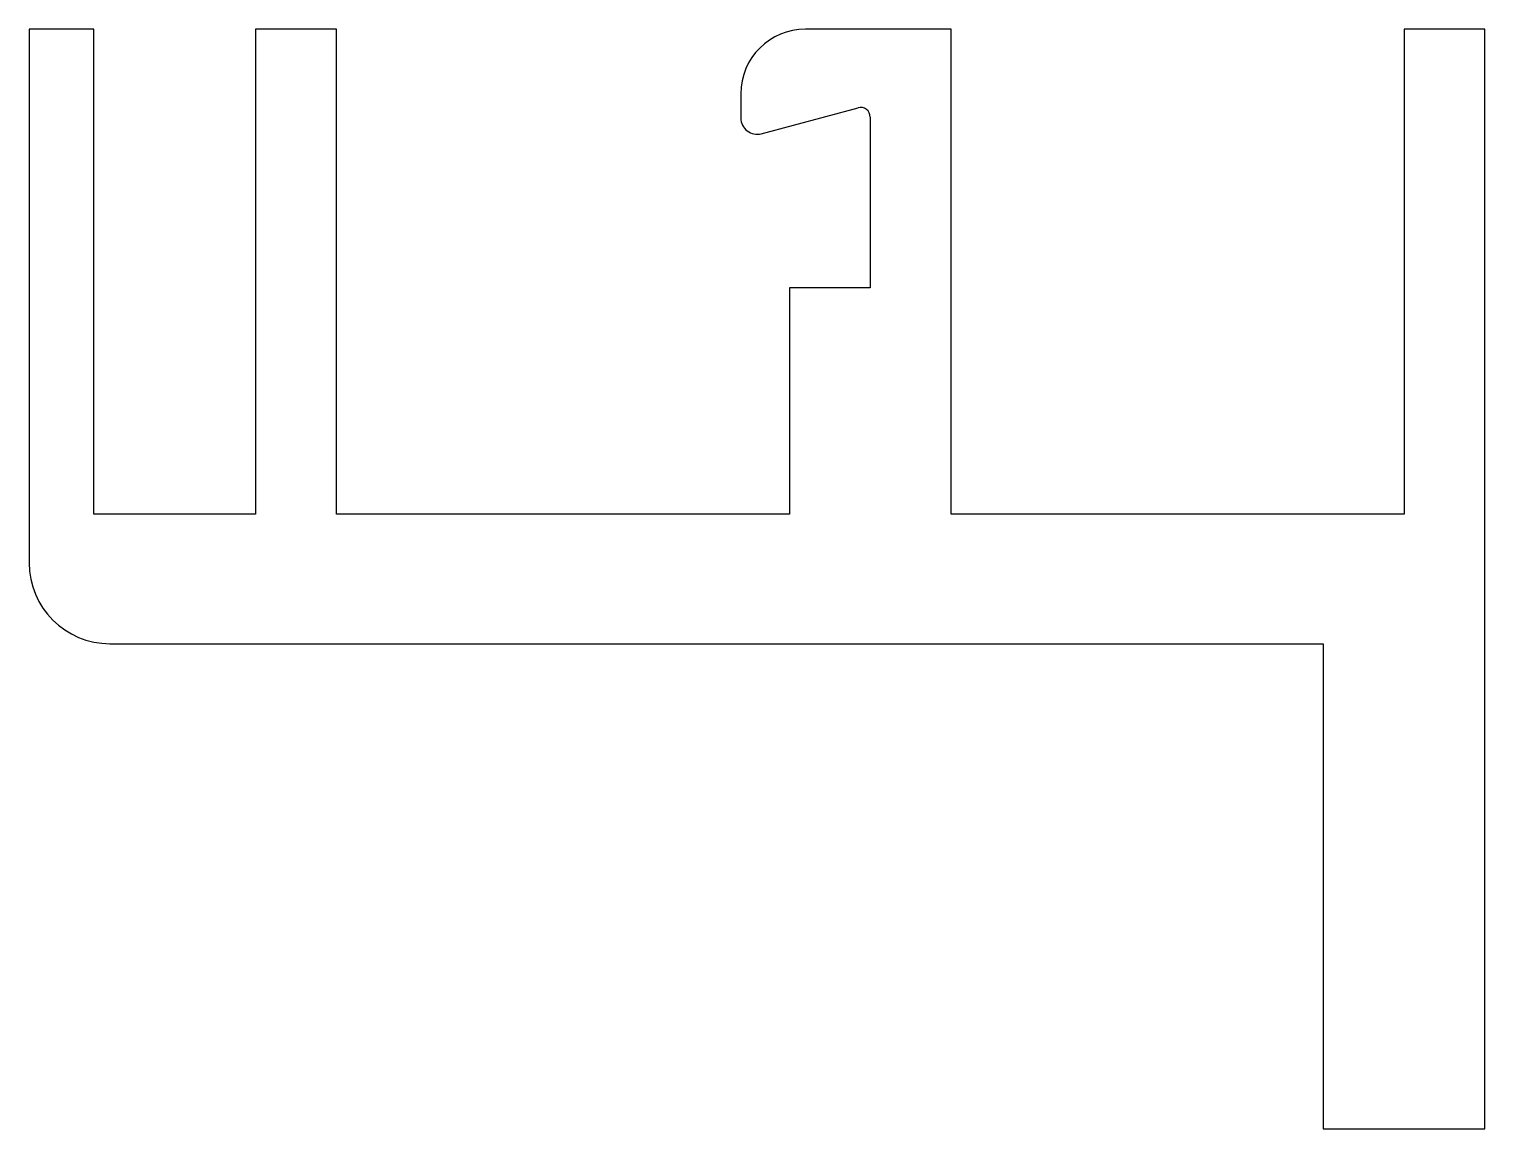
# Model space of a CAD drawing. Extents: x 582.3 to 627.3, y 568.6 to 602.6.
import ezdxf

# ---------------------------------------------------------------- set-up
doc = ezdxf.new("R2010")
doc.units = 0
doc.linetypes.add('CENTER', pattern=[1.25, 0.8, -0.15, 0.15, -0.15])
doc.layers.add('EKSEN', color=1, linetype='CENTER')

msp = doc.modelspace()

# ---------------------------------------------------------------- linework, layer by layer
at = {"layer": 'EKSEN', "color": 0, "linetype": 'BYBLOCK'}
for p, q in [((582.286, 602.641), (582.286, 587.641)), ((584.286, 602.641), (582.286, 602.641)), ((584.286, 587.641), (584.286, 602.641)), ((591.786, 602.641), (589.286, 602.641)), ((589.286, 602.641), (589.286, 587.641)), ((591.786, 587.641), (591.786, 602.641)), ((610.786, 602.641), (606.286, 602.641)), ((610.786, 587.641), (610.786, 602.641)), ((624.786, 602.641), (624.786, 587.641)), ((627.286, 602.641), (624.786, 602.641)), ((627.286, 568.641), (627.286, 602.641)), ((604.286, 600.641), (604.286, 599.891)), ((604.915, 599.408), (607.908, 600.21)), ((608.286, 599.92), (608.286, 594.641)), ((608.286, 594.641), (605.786, 594.641)), ((605.786, 594.641), (605.786, 587.641)), ((582.286, 587.641), (582.286, 586.141)), ((589.286, 587.641), (584.286, 587.641)), ((605.786, 587.641), (591.786, 587.641)), ((624.786, 587.641), (610.786, 587.641)), ((584.786, 583.641), (622.286, 583.641)), ((622.286, 583.641), (622.286, 568.641)), ((622.286, 568.641), (627.286, 568.641))]:
    msp.add_line(p, q, dxfattribs=at)
for centre, radius, start, end in [((606.286, 600.641), 2, 90, 180), ((604.786, 599.891), 0.5, 179.9993, 284.9991), ((607.986, 599.92), 0.3, 0.0084, 104.9997), ((584.786, 586.141), 2.5, 180, 270)]:
    msp.add_arc(centre, radius, start, end, dxfattribs=at)

doc.saveas('drawing.dxf')
